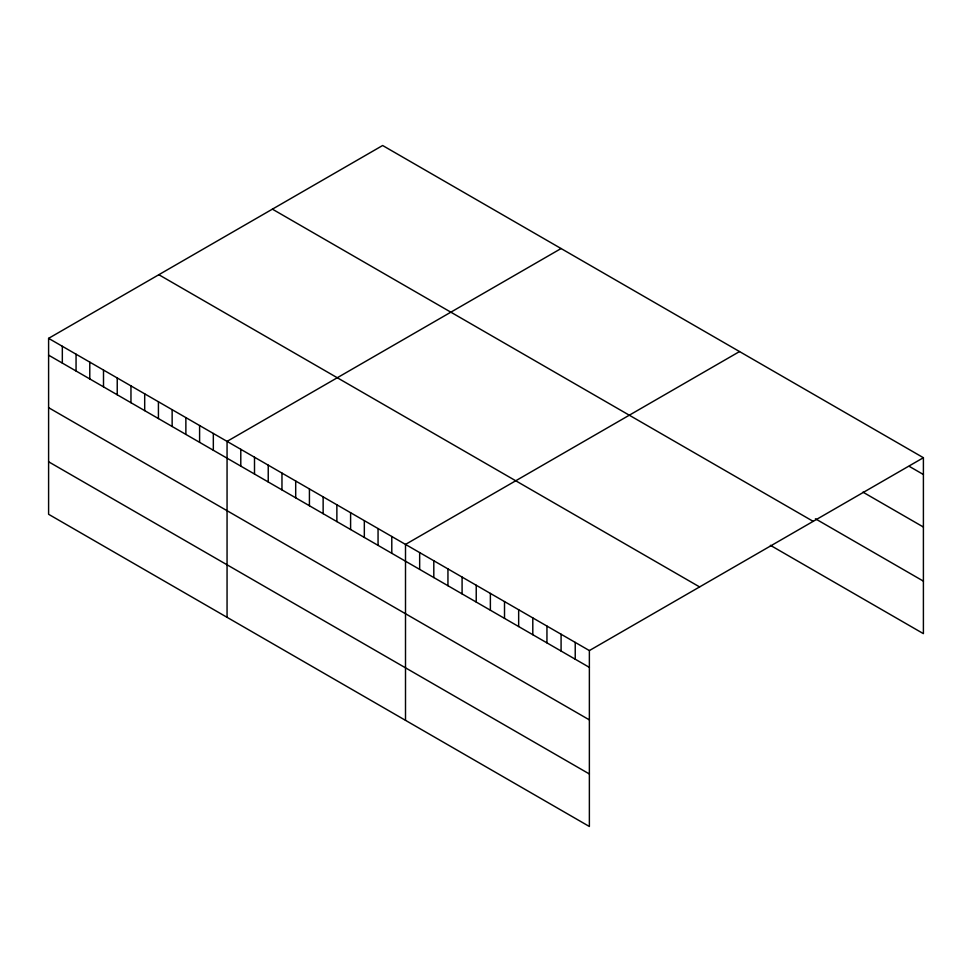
<?xml version="1.0" encoding="UTF-8"?>
<svg xmlns="http://www.w3.org/2000/svg" width="972" height="972" viewBox="0 0 972 972"><rect width="100%" height="100%" fill="white"/><g stroke="black" fill="none" stroke-linecap="round" stroke-linejoin="round"><path stroke-width="1.46" d="M48.6 338.353L589.372 650.572L589.372 826.492L48.6 514.285L48.6 338.353L382.628 145.508L923.4 457.715L923.4 633.647L770.395 545.316M561.075 248.54L227.059 441.385L227.059 617.317M739.534 351.56L405.506 544.417L405.506 720.337M589.372 650.572L923.4 457.715M909.257 466.353L923.4 474.518M862.966 492.148L923.4 527.031M815.399 518.781L923.4 581.135M272.391 209.15L813.175 521.357M158.825 274.712L699.609 586.93M48.6 355.157L589.372 667.375M48.6 407.669L589.372 719.888M48.6 461.773L589.372 773.979M575.23 642.395L575.23 659.21M561.087 634.23L561.087 651.046M546.944 626.065L546.944 642.869M532.802 617.9L532.802 634.704M518.659 609.736L518.659 626.539M504.517 601.571L504.517 618.374M490.374 593.406L490.374 610.209M476.231 585.241L476.231 602.045M462.089 577.076L462.089 593.88M447.946 568.912L447.946 585.715M433.804 560.747L433.804 577.55M419.661 552.582L419.661 569.385M391.789 536.483L391.789 553.299M378.059 528.561L378.059 545.365M364.33 520.64L364.33 537.443M350.6 512.718L350.6 529.521M336.871 504.784L336.871 521.587M323.141 496.862L323.141 513.666M309.424 488.94L309.424 505.744M295.695 481.006L295.695 497.81M281.965 473.085L281.965 489.888M268.236 465.163L268.236 481.966M254.506 457.229L254.506 474.044M240.789 449.307L240.789 466.11M213.33 433.463L213.33 450.267M199.6 425.529L199.6 442.333M185.871 417.608L185.871 434.411M172.141 409.686L172.141 426.489M158.424 401.752L158.424 418.555M144.694 393.83L144.694 410.634M130.965 385.908L130.965 402.712M117.235 377.974L117.235 394.79M103.506 370.053L103.506 386.856M89.776 362.131L89.776 378.934M76.059 354.209L76.059 371.012M62.33 346.275L62.33 363.078"/></g></svg>
